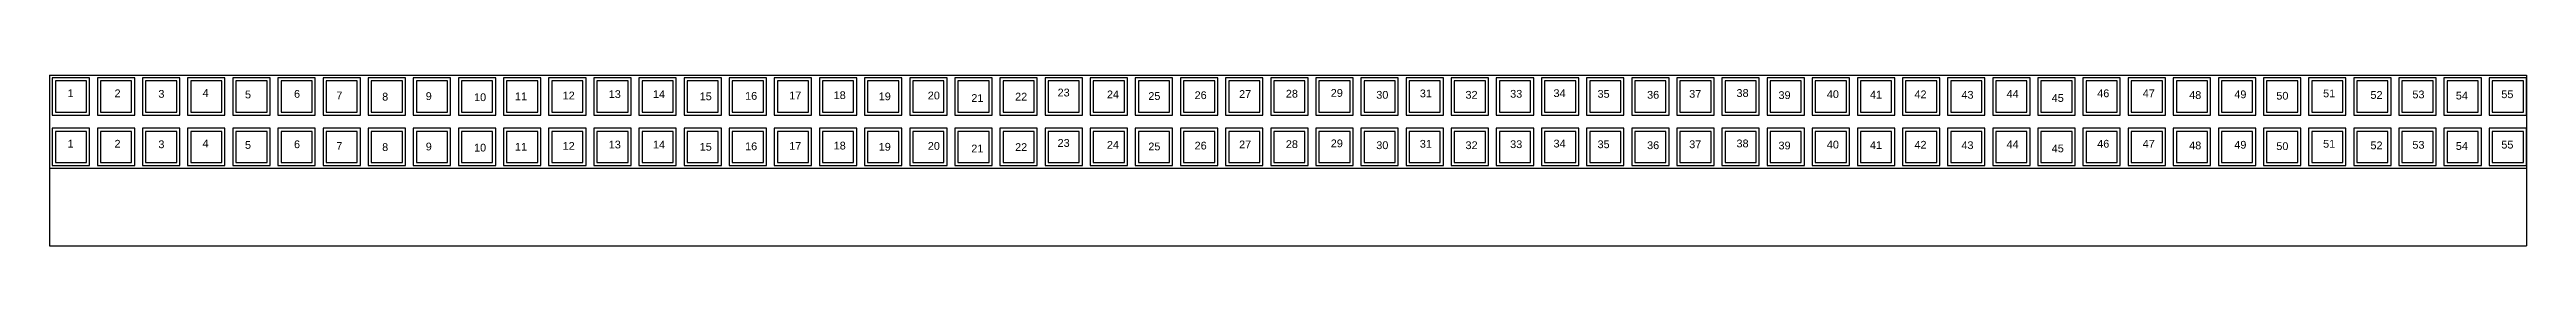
# Model space of a CAD drawing. Header units: inches. Extents: x 0 to 906293484, y -2200 to 1199303947.
# Drawn here: x 0 to 31835, y -2200 to 0 of the extents above.
import ezdxf

# ---------------------------------------------------------------- set-up
doc = ezdxf.new("R2010")
doc.units = ezdxf.units.IN
doc.header["$MEASUREMENT"] = 0
doc.layers.add('Forma Boundary', color=180, linetype='Continuous')
doc.layers.add('Formwalk', color=240, linetype='Continuous')
doc.styles.get("Standard").update_dxf_attribs({"font": 'arial.ttf'})

# ---------------------------------------------------------------- blocks, each defined once
blk = doc.blocks.new('Formwork')
blk.add_lwpolyline([(240, 240), (-240, 240), (-240, -240), (240, -240)], close=True)
blk.add_lwpolyline([(200, 200), (-200, 200), (-200, -200), (200, -200), (200, 200)])
blk = doc.blocks.new('*U32')
blk.add_blockref('Formwork', (0, 0))
blk = doc.blocks.new('*U33')
at = {"color": 0, "linetype": 'ByBlock', "lineweight": -2, "transparency": 16777216}
for p in [(0, 0), (580, 0), (1160, 0), (1740, 0), (2320, 0), (2900, 0), (3480, 0), (4060, 0), (4640, 0), (5220, 0), (5800, 0), (6380, 0), (6960, 0), (7540, 0), (8120, 0), (8700, 0), (9280, 0), (9860, 0), (10440, 0), (11020, 0), (11600, 0), (12180, 0), (12760, 0), (13340, 0), (13920, 0), (14500, 0), (15080, 0), (15660, 0), (16240, 0), (16820, 0), (17400, 0), (17980, 0), (18560, 0), (19140, 0), (19720, 0), (20300, 0), (20880, 0), (21460, 0), (22040, 0), (22620, 0), (23200, 0), (23780, 0), (24360, 0), (24940, 0), (25520, 0), (26100, 0), (26680, 0), (27260, 0), (27840, 0), (28420, 0), (29000, 0), (29580, 0), (30160, 0), (30740, 0), (31320, 0)]:
    blk.add_blockref('*U32', p, dxfattribs=at)
blk = doc.blocks.new('Formwork Row')
blk.add_blockref('*U33', (275, -275))
for s, p in [('1', (232, -283)), ('2', (835, -284)), ('3', (1399, -291)), ('4', (1967, -280)), ('5', (2512, -299)), ('6', (3142, -291)), ('7', (3686, -312)), ('8', (4275, -327)), ('9', (4835, -320)), ('10', (5456, -334)), ('11', (5982, -323)), ('12', (6595, -312)), ('13', (7187, -294)), ('14', (7756, -294)), ('15', (8356, -323)), ('16', (8940, -317)), ('17', (9507, -312)), ('18', (10078, -308)), ('19', (10657, -323)), ('20', (11288, -312)), ('21', (11847, -345)), ('22', (12410, -327)), ('23', (12956, -274)), ('24', (13590, -298)), ('25', (14122, -319)), ('26', (14717, -308)), ('27', (15289, -293)), ('28', (15890, -289)), ('29', (16467, -279)), ('30', (17052, -303)), ('31', (17612, -285)), ('32', (18199, -303)), ('33', (18773, -290)), ('34', (19330, -282)), ('35', (19896, -291)), ('36', (20533, -303)), ('37', (21074, -291)), ('38', (21682, -280)), ('39', (22222, -307)), ('40', (22843, -295)), ('41', (23397, -301)), ('42', (23969, -297)), ('43', (24573, -303)), ('44', (25153, -291)), ('45', (25733, -344)), ('46', (26318, -284)), ('47', (26903, -284)), ('48', (27500, -306)), ('49', (28080, -297)), ('50', (28620, -315)), ('51', (29221, -285)), ('52', (29830, -305)), ('53', (30369, -298)), ('54', (30927, -313)), ('55', (31512, -296))]:
    blk.add_text(s, height=100).set_placement(p)
blk = doc.blocks.new('Formwork_cell_with_walkway2')
for p, q in [((0, -1200), (31835, -1200)), ((0, -1200), (31835, -1200)), ((0, -2200), (31835, -2200))]:
    blk.add_line(p, q)
at = {"layer": 'Forma Boundary'}
for p, q in [((0, 0), (31835, 0)), ((0, 0), (0, -2200)), ((31835, 0), (31835, -2200)), ((0, -1200), (31835, -1200))]:
    blk.add_line(p, q, dxfattribs=at)
at = {"layer": 'Formwalk'}
for p in [(0, 0), (0, -650)]:
    blk.add_blockref('Formwork Row', p, dxfattribs=at)

msp = doc.modelspace()

# ---------------------------------------------------------------- block references
msp.add_blockref('Formwork_cell_with_walkway2', (0, 0))

doc.saveas('drawing.dxf')
